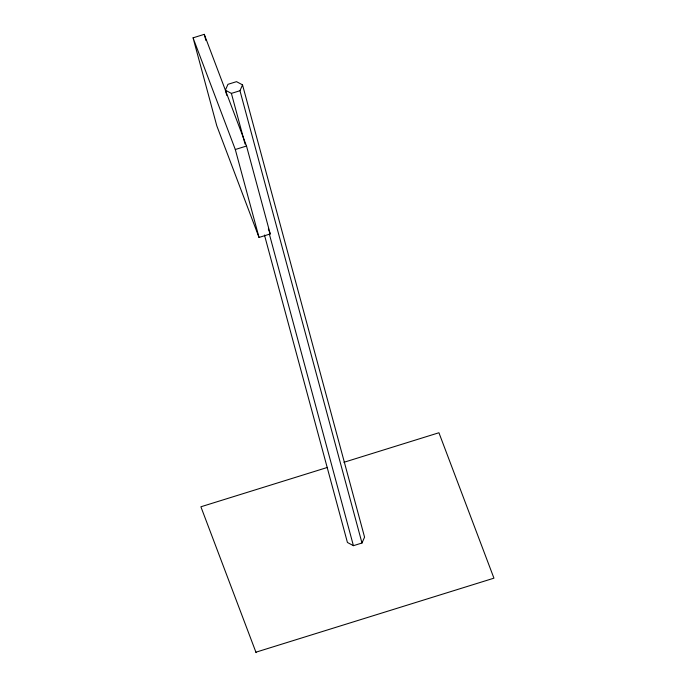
<?xml version="1.0" encoding="UTF-8"?>
<svg xmlns="http://www.w3.org/2000/svg" width="687" height="687" viewBox="0 0 687 687"><rect width="100%" height="100%" fill="white"/><g stroke="black" fill="none" stroke-linecap="round" stroke-linejoin="round"><path stroke-width="1.03" d="M239.961 90.727L242.528 84.862L236.526 81.659L227.955 84.321L225.388 90.186L231.39 93.389L239.961 90.727L361.989 543.013L353.419 545.676L347.424 542.472L264.469 235.04M361.989 543.013L364.565 537.14L242.528 84.862M193.056 37.837L204.262 34.35L246.513 146.03L270.24 233.949L259.025 237.436L216.774 125.755L193.056 37.837L235.306 149.517L259.025 237.436M235.306 149.517L246.513 146.03M327.579 467.383L200.896 506.783L256.088 652.65M343.921 462.299L438.933 432.75L493.944 578.171L255.916 652.195M268.351 228.96L270.24 233.949M231.39 93.389L245.07 144.107M269.364 234.147L353.419 545.676M225.662 91.225L226.779 95.364M204.262 34.35L205.937 40.559"/></g></svg>
